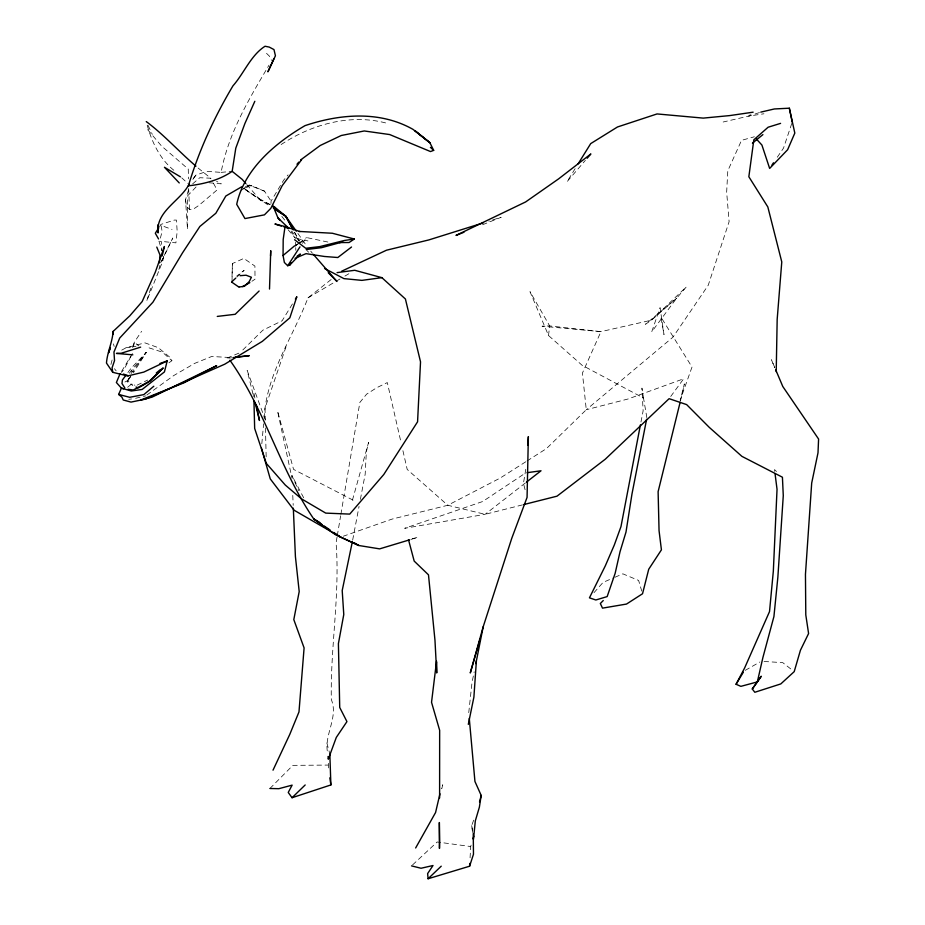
<?xml version="1.0" encoding="UTF-8"?>
<svg xmlns="http://www.w3.org/2000/svg" width="925" height="925" viewBox="0 0 925 925"><rect width="100%" height="100%" fill="white"/><g stroke="black" fill="none" stroke-linecap="round" stroke-linejoin="round"><path stroke-width="0.69" stroke-dasharray="4.62 3.47" d="M232.025 281.165L232.383 263.579L243.83 258.41L254.918 266.099L255.023 279.211L251.912 281.281M232.025 276.425L232.383 263.579M270.967 203.558L271.06 201.141L283.617 180.225L288.08 174.894M470.073 857.776L470.698 846.525L471.854 842.64M525.088 489.707L523.446 483.301L526.105 467.31M261.821 443.78L263.602 423.789M264.122 418.077C266.273 374.336 292.739 337.613 308.013 297.827L331.566 279.2M468.755 712.666L471.981 682.754L474.19 671.816M548.525 335.532L549.658 325.924L530.002 291.676L548.525 335.532L582.01 365.202L643.511 398.051L646.887 417.869M133.582 346.505L134.287 342.262L141.606 331.289M337.035 537.171L336.076 542.871C340.099 595.157 330.271 647.176 331.323 699.554C338.816 717.707 323.276 735.34 327.82 753.829M337.278 535.748L340.631 515.815M340.874 514.393L359.86 402.433L366.578 394.189L376.857 387.644L387.309 382.58L401.115 442.821M328.375 767.912L328.421 762.316M163.633 256.329L162.812 261.035L146.705 301.041L151.769 285.004M352.668 540.061L359.05 506.414M360.38 499.408L365.178 474.178L366.335 451.955L368.601 442.347L352.171 501.119L353.766 500.506L293.56 469.38L277.512 410.885L292.034 478.317M640.967 422.031L643.129 410.839L641.938 388.095L643.511 398.051M680.488 400.756L684.396 383.944L680.176 400.259L692.016 367.04L660.878 316.998L664 334.619L660.068 307.667L651.72 331.855L676.638 298.197L686.373 286.854L651.42 320.189L645.442 324.282L676.638 298.197L651.42 320.189L600.938 331.647L542.073 326.213L549.658 325.924L600.938 331.647L582.426 373.087L586.277 409.74L546.444 448.613L526.972 461.008M441.78 788.747L442.717 784.793L441.526 788.643M158.892 269.51L159.863 265.452M160.372 238.118L162.141 231.389L161.031 225.434L172.038 229.412M110.931 364.45L112.214 359.547M193.313 178.56L195.857 175.137L206.865 171.345L221.11 172.385C228.429 133.154 249.022 98.975 269.025 65.155M132.703 347.615L134.287 342.262L138.843 345.892M196.065 186.966L187.578 195.869L187.486 229.25L185.532 199.569L189.22 187.798M791.765 123.487L783.51 148.127L776.572 158.279M285.998 346.852L265.012 408.087L265.278 419.43M472.571 832.465L471.658 825.655L474.039 819.111M160.626 262.758L172.755 238.026L160.43 263.914M128.818 378.209L127.118 381.724L132.818 385.517L131.801 383.887L127.257 380.788L121.973 383.551M131.084 373.538L146.219 352.46L130.98 368.37L127.557 373.018M131.119 355.998L124.1 369.272L121.487 372.463M132.391 353.581L120.828 372.659M292.439 303.932L282.16 320.755L262.85 330.202L241.124 351.639M575.13 168.674L566.967 181.809L585.352 160.372M130.968 370.902L133.767 372.162L146.219 352.46L129.338 373.203M159.539 226.613L160.95 224.393L174.339 220.081L176.432 220.092L177.184 231.47L175.9 242.859L159.863 241.24M130.818 376.406L127.118 381.724L130.517 376.475M192.863 179.415L195.857 175.137M302.429 243.356L306.51 237.552L329.358 242.35M670.729 396.467L683.668 378.776L628.017 398.999L586.277 409.74L672.961 337.163L708.238 285.258L729.108 221.676L726.657 192.134L727.79 170.836L741.526 140.346L754.337 136.773M593.977 592.694L603.065 582.392L613.633 577.824M269.927 788.493L292.867 765.357L327.947 765.079M412.573 864.921L437.155 841.993L470.698 846.525M236.812 277.142L244.142 270.331L236.731 276.055M750.476 114.527L748.695 116.099L723.177 122.007M192.666 183.855L199.765 177.727L210.715 178.201L212.623 181.728M127.627 387.251L131.801 383.887L134.9 385.262M525.365 482.977L485.093 514.323L404.676 528.302L482.688 501.512L525.689 472.895M298.047 243.784L295.942 245.345L298.232 243.992M299.11 243.009L306.51 237.552M146.821 395.044L173.634 375.619L194.736 363.352L211.663 356.495L231.215 357.57M168.951 362.797L171.9 360.715L169.483 356.934L158.221 347.638L144.924 342.863L126.078 347.742L119.787 351.199M240.928 190.527L249.218 185.116L251.623 185.717L264.492 191.151L271.06 201.141M525.758 461.783L500.217 478.04L447.769 505.27L392.061 519.098L343.383 536.199M299.388 243.31L302.833 241.275M308.013 297.827L335.07 281.882M336.295 281.154L339.984 278.98M344.898 276.078L349.823 273.176M281.154 144.543C311.401 124.436 350.193 113.555 386.014 123.025M745.272 670.324L759.922 661.988M295.78 245.171L300.475 242.581M137.108 385.158L147.699 380.059M614.952 577.258L622.872 573.835L638.62 580.449L641.753 591.098M238.87 353.153L226.186 358.449L231.62 357.802M245.403 186.7L249.218 185.116L264.492 191.151M482.549 224.752L501.142 217.282L488.851 221.133M759.448 112.561L748.695 116.099L763.923 113.775M243.46 188.376L251.623 185.717L244.547 186.492M410.954 539.425L417.765 537.367L409.821 539.368M522.417 504.9L485.093 514.323L447.769 505.27L407.208 469.438L402.398 448.428M135.605 398.293L145.664 395.888M126.078 347.742L135.998 346.308M128.783 399.299L131.57 398.953M221.11 172.385L232.163 171.333M185.532 199.569L186.411 206.298L189.475 209.351L192.967 209.397L198.829 205.431L217.086 189.96L213.259 182.907M764.027 661.468L782.758 662.647L793.164 670.822M208.969 182.757L221.272 183.844L216.577 181.335M296.798 238.581L307.944 240.928M149.075 347.881L162.418 352.147L171.9 360.715M270.343 204.645L257.693 197.915L243.992 188.608L260.411 200.147L270.401 204.887M132.206 371.203L133.767 372.162M244.05 188.469L268.84 205.489M198.112 168.026L210.715 178.201M181.762 177.843L187.717 183.347M776.491 471.496L774.514 469.588L774.884 472.397M266.516 53.338L269.291 56.043L271.545 60.368M173.808 170.235C158.927 158.279 150.74 139.617 146.277 121.591M306.614 250.12L308.592 252.201M246.767 184.584L260.411 200.147M288.08 229.735L295.41 238.28L291.132 231.724M147.665 129.662L161.517 146L188.261 169.09L188.469 178.837M298.868 240.847L291.745 231.088M114.434 368.717L116.18 370.856M310.754 251.172L312.465 253.277M281.847 216.438L286.137 221.873M297.908 233.435L306.545 245.83M294.566 232.372L299.342 241.101L294.497 232.21M303.666 497.789L291.907 475.473L298.659 490.597M148.093 125.43L152.301 134.379M774.699 367.387L771.462 359.744L774.63 367.653M265.417 420.135L247.16 370.416L253.67 396.837M158.95 241.171L161.852 250.652L161.597 241.633M113.451 343.892L114.18 346.436M326.883 743.041L329.843 754.025M254.884 398.039L253.727 392.431L253.843 396.756M471.658 825.655L472.987 832.222M292.774 495.384L293.202 505.339M188.665 188.584L189.475 209.351M295.549 242.304L295.676 246.316M295.722 247.657L295.815 250.34M265.475 427.94L266.18 457.725"/><path stroke-width="1.39" d="M439.606 797.997L439.653 730.299L431.536 702.306L436.554 661.155M436.727 662.404L436.704 672.972L434.97 640.262L428.483 574.841L414.192 561.093L408.492 539.703M297.017 256.306L300.359 254.04L289.86 265.024L287.71 265.741L284.38 262.492L283.062 255.508L283.189 239.552L285.039 226.544L274.922 224L281.316 226.024M158.106 229.146L158.152 224.787L158.071 232.927C155.504 211.443 180.306 201.083 189.082 184.26M473.253 833.541L473.473 854.249L469.599 866.216L428.09 878.75L427.627 873.582L433.004 865.522L421.048 868.251L411.544 865.881M776.214 371.607L777.173 319.437L781.775 261.925L767.831 206.957L748.845 176.744L753.829 139.802L768.12 127.222L780.584 123.372M269.51 289.051L270.736 250.687L270.562 255.82M113.012 334.26L113.127 331.416L129.801 315.83L142.172 301.55L155.296 272.193L164.419 246.489L162.141 255.971M469.599 866.216L469.761 863.407M527.736 444.994L528.36 436.623L527.065 497.407L511.791 538.223L483.185 626.792L476.387 660.866L473.901 697.126L468.304 724.379M159.377 262.873L159.967 254.907L156.776 247.067M473.496 839.276L475.311 820.914L479.37 807.201L481.185 795.407L474.941 781.475L469.276 718.401M273.869 58.784L267.903 71.838L275.43 55.766L273.985 49.592L269.221 47.082L265.036 46.25C250.767 55.35 244.05 73.295 232.961 85.84C214.218 117.302 198.875 150.706 188.388 185.821C203.523 184.133 219.722 180.086 232.163 171.333L235.794 148.127L244.905 123.499L254.826 101.287M113.127 331.416C112.364 342.262 107.231 352.413 106.468 363.062L112.757 372.312L128.008 376.047M352.402 541.46L342.204 590.543L343.776 614.524L338.411 643.592L339.718 707.452L346.944 721.604L336.307 737.41L328.283 759.217L328.051 756.523M640.424 424.829L620.987 526.556L614.339 544.941L605.32 565.834L589.445 597.839L595.839 599.99L607.158 596.59L615.148 573.338L620.039 551.705L625.994 532.072L631.983 493.962L646.61 419.279M475.843 663.607L476.387 660.866M680.164 402.155L658.114 491.661L659.051 530.638L661.421 549.843L648.726 569.233L642.528 593.757L626.514 604.06L602.51 608.141L600.337 603.505L603.262 600.545M479.52 802.021L481.185 795.407M123.383 374.058L128.448 375.77L143.814 372.093L167.194 360.947L164.419 371.931L142.138 389.46L131.281 390.998L121.418 388.165L116.388 382.511L120.053 373.769M483.185 626.792L470.282 672.972L480.133 639.002M473.022 838.755L473.797 836.165M439.953 793.789L435.571 812.532L415.649 847.971M110.399 347.499L108.549 352.853L110.376 347.615M295.376 299.122L296.844 296.717L289.837 317.818L262.342 341.36L224.74 364.196L145.745 399.045L131.026 402.097L123.222 399.993L121.869 397.091L118.643 394.432L121.418 388.165L123.684 388.766M289.86 265.024L290.936 262.746M273.014 770.19L289.756 734.438L298.983 711.926L304.094 647.905L293.803 619.611L299.203 591.572L295.41 556.549L293.329 508.183M775.774 369.931L782.793 386.5L818.59 439.051L818.001 452.845L811.688 483.081L805.455 574.321L805.791 614.894L808.589 633.521L800.426 650.275L794.205 671.643L780.804 683.922L754.823 692.27L752.279 688.975L761.263 676.233L757.344 681.91L740.879 686.35L736.069 684.269L744.625 667.977L769.519 611.587L773.335 571.141L777.035 489.267L775.058 473.797M736.069 684.269L743.33 672.221M578.102 163.898L590.717 143.606L617.484 126.979L657.051 113.937L703.254 118.111L729.779 115.579L753.147 112.179M158.834 227.723L155.308 233.262L158.557 238.962M287.71 265.741L299.978 246.848M771.959 165.043L773.497 162.788M752.279 688.975L757.344 681.91L762.894 657.559L773.924 616.547L777.867 577.165L783.278 495.65L782.423 477.219L741.908 456.36L709.244 427.338L686.639 404.607L669.11 398.675L605.239 459.239L556.989 496.182L523.804 504.553M125.846 375.33L122.424 379.978L121.973 383.551L124.817 387.864M301.585 159.736L282.171 185.717L270.782 208.391L264.434 214.854L244.952 218.577L236.708 204.321C244.061 169.31 275.396 142.912 305.019 125.638C339.984 113.879 379.863 110.561 413.047 129.396L429.905 142.751L433.675 150.37L430.483 151.55L389.714 134.564L364.265 130.968L341.256 135.501L320.235 145.491L300.567 159.99M167.194 360.947L159.909 363.479M296.994 164.245L298.775 162.118M587.19 158.233L590.867 153.943L558.596 178.883L525.631 201.939L456.002 235.424L463.968 232.221M149.989 381.25L162.985 368.196M259.104 291.017L235.193 314.292L217.271 316.419M269.927 788.493L278.841 788.69L292.127 785.14L288.23 792.471L292.057 797.72L305.181 784.967M163.031 367.988L149.226 381.32L133.258 389.992L128.101 389.286M428.09 878.75L441.237 866.182M231.574 281.998L235.759 278.113M283.062 255.508L294.601 245.819M153.816 386.234L143.838 394.605L129.697 397.299L118.643 394.432M156.267 372.995L160.545 369.468M752.43 143.178L762.917 134.611M526.475 482.098L541.021 470.779L527.088 472.698M351.523 247.01L337.822 257.52L324.432 256.479L306.036 253.658L295.017 258.306M249.843 282.668L242.581 286.577M299.041 231.423L332.341 233.25L354.321 239.02L349.072 242.523L339.197 242.558M241.702 186.792L225.827 196.019L215.837 213.27L199.869 226.463L182.445 252.976L152.926 302.186L119.695 338.064L113.96 352.02L114.527 360.588L112.075 367.838L112.757 372.312M148.809 381.933L138.195 388.003L136.044 387.008M341.649 271.21L386.477 250.213L428.772 239.945L483.393 222.844M292.057 797.72L330.884 784.943L329.843 754.025M140.658 347.129L121.256 353.234L116.434 353.419L132.842 354.842M409.602 539.842L379.632 548.872L358.842 545.507L340.678 537.148L294.092 510.218L270.262 478.884L261.44 448.058M342.724 241.922L321.599 247.669L306.21 249.542M760.789 112.122L774.352 108.965L789.337 108.202L794.818 133.084L787.626 149.723L769.646 168.431L761.923 145.063L756.234 138.843M354.321 239.02L344.424 240.477L319.657 246.628L305.724 248.27L294.589 239.725M253.947 401.068L254.664 428.448L266.319 463.39L285.316 485.082L301.538 498.876L325.727 513.109L349.754 514.103L383.794 474.49L417.568 421.812L420.528 361.86L405.416 299.006L381.875 277.65L361.895 280.379L343.938 278.622L324.594 268.504M337.07 272.621L354.738 270.285L381.875 277.65M239.251 286.981L244.466 286.311L249.241 281.535L251.427 277.257L246.073 275.211L240.049 275.685M232.973 357.64L249.253 355.697L235.378 357.142M283.882 226.833L287.721 228.047M299.954 231.597L285.039 226.544L288.01 227.978M319.865 522.556L313.772 518.971C279.766 469.252 264.932 409.486 229.932 360.264M353.974 542.64L358.842 545.507L335.417 534.685L313.772 518.971L321.958 524.498M180.421 176.825L164.453 167.275L179.253 182.942M274.864 209.304L285.698 216.161L296.278 231.134M273.21 207.767L285.698 216.161L292.439 228.429M324.293 526.082L330.144 530.037M333.659 532.407L340.678 537.148M232.036 282.345L238.847 287.051M232.163 171.333L242.211 179.404L245.853 183.555M146.277 121.591C164.211 134.934 178.976 151.735 195.961 166.142M430.426 147.352L433.675 150.37M272.655 205.026L277.986 217.976L288.993 228.452M328.236 272.725L336.954 281.478L313.321 254.329M277.986 217.976L279.824 220.115M276.714 209.929L274.147 206.668L285.698 216.161L293.202 229.874M255.034 402.398L259.486 420.482L256.317 405.046M789.337 108.202L792.228 122.123M329.832 777.844L330.884 784.943M439.618 842.397L439.467 848.422L439.352 822.522L439.618 842.397M216.531 365.757L184.017 382.8L140.924 399.935L151.954 397.183L216.531 365.757M428.68 141.687L414.978 130.749L429.905 142.751L428.68 141.687"/></g></svg>
